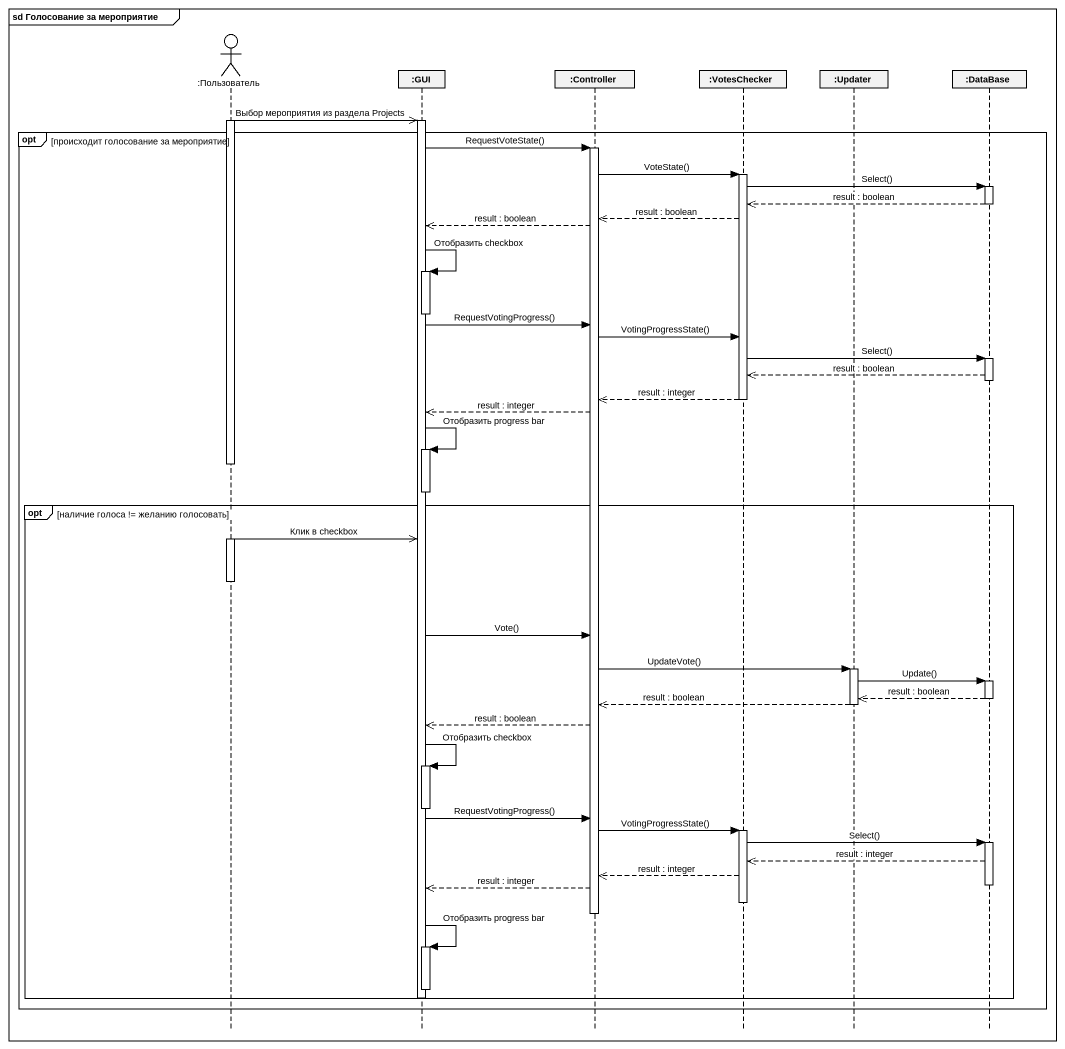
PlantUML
@startuml
mainframe sd Голосование за мероприятие
hide footbox
actor ":Пользователь" as Пользователь
participant ":GUI" as GUI
participant ":Controller" as Controller
participant ":VotesChecker" as VotesChecker
participant ":Updater" as Updater
participant ":DataBase" as DataBase_

activate Пользователь
Пользователь ->> GUI : Выбор мероприятия из раздела Projects
activate GUI
opt происходит голосование за мероприятие
  GUI -> Controller : RequestVoteState()
  activate Controller
  Controller -> VotesChecker : VoteState()
  activate VotesChecker
  VotesChecker -> DataBase_ : Select()
  activate DataBase_
  DataBase_ -->> VotesChecker : result : boolean
  deactivate DataBase_
  VotesChecker -->> Controller : result : boolean
  Controller -->> GUI : result : boolean
  GUI -> GUI : Отобразить checkbox
  activate GUI
  deactivate GUI
  GUI -> Controller : RequestVotingProgress()
  Controller -> VotesChecker : VotingProgressState()
  VotesChecker -> DataBase_ : Select()
  activate DataBase_
  DataBase_ -->> VotesChecker : result : boolean
  deactivate DataBase_
  VotesChecker -->> Controller : result : integer
  deactivate VotesChecker
  Controller -->> GUI : result : integer
  GUI -> GUI : Отобразить progress bar
  activate GUI
  deactivate GUI
  opt наличие голоса != желанию голосовать
    Пользователь ->> GUI : Клик в checkbox
    deactivate Пользователь
    GUI -> Controller : Vote()
    Controller -> Updater : UpdateVote()
    activate Updater
    Updater -> DataBase_ : Update()
    activate DataBase_
    DataBase_ -->> Updater : result : boolean
    deactivate DataBase_
    Updater -->> Controller : result : boolean
    deactivate Updater
    Controller -->> GUI : result : boolean
    GUI -> GUI : Отобразить checkbox
    activate GUI
    deactivate GUI
    GUI -> Controller : RequestVotingProgress()
    Controller -> VotesChecker : VotingProgressState()
    activate VotesChecker
    VotesChecker -> DataBase_ : Select()
    activate DataBase_
    DataBase_ -->> VotesChecker : result : integer
    VotesChecker -->> Controller : result : integer
    deactivate DataBase_
    Controller -->> GUI : result : integer
    deactivate VotesChecker
    deactivate Controller
    GUI -> GUI : Отобразить progress bar
    activate GUI
    deactivate GUI
    deactivate GUI
  end
end
@enduml
